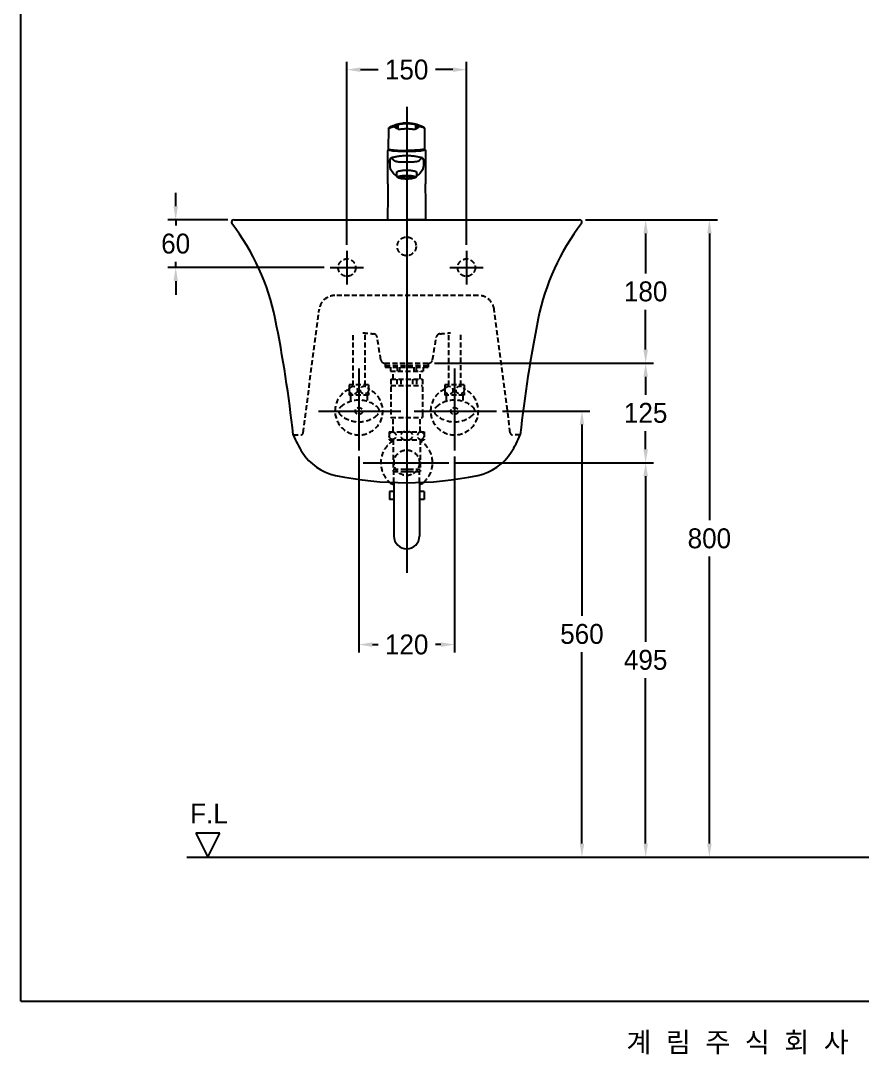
# Model space of a CAD drawing. Header units: millimetres. Extents: x 0 to 1800, y -67 to 2530.
# Drawn here: x 0 to 1057, y -67 to 1231 of the extents above; entities that cross this region are included whole.
import ezdxf
from ezdxf.enums import TextEntityAlignment as Align
from ezdxf.lldxf.tags import DXFTag

# ---------------------------------------------------------------- set-up
doc = ezdxf.new("R2010")
doc.units = ezdxf.units.MM
doc.linetypes.add('DASHED2', pattern=[9.525, 6.35, -3.175])
for name, color, linetype in [('TEXT', 7, 'Continuous'), ('내부선 및 부속', 4, 'Continuous'), ('도각라인', 7, 'Continuous'), ('외형선', 3, 'Continuous'), ('점선', 6, 'DASHED2'), ('중심선', 1, 'DASHED'), ('치수선', 7, 'Continuous')]:
    doc.layers.add(name, color=color, linetype=linetype)
doc.styles.add('____', font='')
doc.styles.add('타이틀', font='H2GTRM.TTF', dxfattribs={"height": 25})
doc.styles.get('____').set_extended_font_data('굴림')
tags = doc.linetypes.add('DASHDOT', pattern=[70, 31, -13, 13, -13]).pattern_tags.tags
tags[10:11] = [DXFTag(74, 4), DXFTag(75, 0), DXFTag(340, '0'), DXFTag(46, 0.0), DXFTag(50, 0.0), DXFTag(44, 0.0), DXFTag(45, 0.0)]
tags[8:9] = [DXFTag(74, 4), DXFTag(75, 0), DXFTag(340, '0'), DXFTag(46, 0.0), DXFTag(50, 0.0), DXFTag(44, 0.0), DXFTag(45, 0.0)]
tags[6:7] = [DXFTag(74, 4), DXFTag(75, 0), DXFTag(340, '0'), DXFTag(46, 0.0), DXFTag(50, 0.0), DXFTag(44, 0.0), DXFTag(45, 0.0)]
tags[4:5] = [DXFTag(74, 4), DXFTag(75, 0), DXFTag(340, '0'), DXFTag(46, 0.0), DXFTag(50, 0.0), DXFTag(44, 0.0), DXFTag(45, 0.0)]
tags = doc.linetypes.add('DASHED', pattern=[25.72, 12.86, -12.86]).pattern_tags.tags
tags[6:7] = [DXFTag(74, 4), DXFTag(75, 0), DXFTag(340, '0'), DXFTag(46, 0.0), DXFTag(50, 0.0), DXFTag(44, 0.0), DXFTag(45, 0.0)]
tags[4:5] = [DXFTag(74, 4), DXFTag(75, 0), DXFTag(340, '0'), DXFTag(46, 0.0), DXFTag(50, 0.0), DXFTag(44, 0.0), DXFTag(45, 0.0)]
doc.dimstyles.new('MSADIM', dxfattribs={"dimtxt": 33, "dimasz": 17, "dimexe": 10, "dimexo": 7.5, "dimgap": 10, "dimtad": 0, "dimtih": 1, "dimtoh": 1, "dimdec": 0, "dimzin": 1, "dimdsep": 46, "dimtxsty": '____', "dimcen": 11.25, "dimadec": 0, "dimazin": 0, "dimtfac": 1, "dimtdec": 0, "dimtix": 1, "dimtmove": 0, "dimatfit": 3, "dimfxl": 0, "dimtolj": 1, "dimtzin": 1, "dimarcsym": 0})

# ---------------------------------------------------------------- blocks, each defined once
blk = doc.blocks.new('*D18')
at = {"layer": '치수선', "color": 0, "linetype": 'Continuous', "lineweight": -2}
for p, q in [((194.6, 997.7), (194.6, 1014.7)), ((260.1, 980.7), (184.6, 980.7)), ((194.6, 980.7), (194.6, 973.5)), ((194.6, 920.7), (194.6, 927.9)), ((381.1, 920.7), (184.6, 920.7)), ((194.6, 903.7), (194.6, 886.7))]:
    blk.add_line(p, q, dxfattribs=at)
at = {"layer": '치수선', "color": 0, "linetype": 'Continuous'}
for points in [[(191.8, 997.7), (197.5, 997.7), (194.6, 980.7)], [(191.8, 903.7), (197.5, 903.7), (194.6, 920.7)]]:
    blk.add_solid(points, dxfattribs=at)
at = {"layer": '치수선', "color": 0, "linetype": 'Continuous', "insert": (194.6, 950.7), "char_height": 25, "attachment_point": 5, "style": '____'}
blk.add_mtext('\\A1;60', dxfattribs=at)
blk = doc.blocks.new('*D22')
at = {"layer": '치수선', "color": 0, "linetype": 'Continuous', "lineweight": -2}
for p, q in [((709.1, 980.7), (794.6, 980.7)), ((784.6, 963.7), (784.6, 913.5)), ((784.6, 817.7), (784.6, 867.8)), ((519.6, 800.7), (794.6, 800.7))]:
    blk.add_line(p, q, dxfattribs=at)
at = {"layer": '치수선', "color": 0, "linetype": 'Continuous'}
for points in [[(781.8, 963.7), (787.5, 963.7), (784.6, 980.7)], [(781.8, 817.7), (787.5, 817.7), (784.6, 800.7)]]:
    blk.add_solid(points, dxfattribs=at)
at = {"layer": '치수선', "color": 0, "linetype": 'Continuous', "insert": (784.6, 890.7), "char_height": 25, "attachment_point": 5, "style": '____'}
blk.add_mtext('\\A1;180', dxfattribs=at)
blk = doc.blocks.new('*D23')
at = {"layer": '치수선', "color": 0, "linetype": 'Continuous', "lineweight": -2}
for p, q in [((520.2, 800.7), (794.6, 800.7)), ((784.6, 783.7), (784.6, 761.1)), ((784.6, 692.7), (784.6, 715.4)), ((545.1, 675.7), (794.6, 675.7))]:
    blk.add_line(p, q, dxfattribs=at)
at = {"layer": '치수선', "color": 0, "linetype": 'Continuous'}
for points in [[(781.8, 783.7), (787.5, 783.7), (784.6, 800.7)], [(781.8, 692.7), (787.5, 692.7), (784.6, 675.7)]]:
    blk.add_solid(points, dxfattribs=at)
at = {"layer": '치수선', "color": 0, "linetype": 'Continuous', "insert": (784.6, 738.2), "char_height": 25, "attachment_point": 5, "style": '____'}
blk.add_mtext('\\A1;125', dxfattribs=at)
blk = doc.blocks.new('*D24')
at = {"layer": '치수선', "color": 0, "linetype": 'Continuous', "lineweight": -2}
for p, q in [((545.1, 675.7), (794.6, 675.7)), ((784.6, 658.7), (784.6, 451)), ((784.6, 197.7), (784.6, 405.4)), ((752.2, 180.7), (794.6, 180.7))]:
    blk.add_line(p, q, dxfattribs=at)
at = {"layer": '치수선', "color": 0, "linetype": 'Continuous'}
for points in [[(781.8, 658.7), (787.5, 658.7), (784.6, 675.7)], [(781.8, 197.7), (787.5, 197.7), (784.6, 180.7)]]:
    blk.add_solid(points, dxfattribs=at)
at = {"layer": '치수선', "color": 0, "linetype": 'Continuous', "insert": (784.6, 428.2), "char_height": 25, "attachment_point": 5, "style": '____'}
blk.add_mtext('\\A1;495', dxfattribs=at)
blk = doc.blocks.new('*D25')
at = {"layer": '치수선', "color": 0, "linetype": 'Continuous', "lineweight": -2}
for p, q in [((604.9, 740.7), (714.6, 740.7)), ((704.6, 723.7), (704.6, 483.5)), ((704.6, 197.7), (704.6, 437.9)), ((678.2, 180.7), (714.6, 180.7))]:
    blk.add_line(p, q, dxfattribs=at)
at = {"layer": '치수선', "color": 0, "linetype": 'Continuous'}
for points in [[(701.8, 723.7), (707.5, 723.7), (704.6, 740.7)], [(701.8, 197.7), (707.5, 197.7), (704.6, 180.7)]]:
    blk.add_solid(points, dxfattribs=at)
at = {"layer": '치수선', "color": 0, "linetype": 'Continuous', "insert": (704.6, 460.7), "char_height": 25, "attachment_point": 5, "style": '____'}
blk.add_mtext('\\A1;560', dxfattribs=at)
blk = doc.blocks.new('*D26')
at = {"layer": '치수선', "color": 0, "linetype": 'Continuous', "lineweight": -2}
for p, q in [((709.1, 980.7), (874.6, 980.7)), ((864.6, 963.7), (864.6, 603.5)), ((864.6, 197.7), (864.6, 557.9)), ((841.5, 180.7), (874.6, 180.7))]:
    blk.add_line(p, q, dxfattribs=at)
at = {"layer": '치수선', "color": 0, "linetype": 'Continuous'}
for points in [[(861.8, 963.7), (867.5, 963.7), (864.6, 980.7)], [(861.8, 197.7), (867.5, 197.7), (864.6, 180.7)]]:
    blk.add_solid(points, dxfattribs=at)
at = {"layer": '치수선', "color": 0, "linetype": 'Continuous', "insert": (864.6, 580.7), "char_height": 25, "attachment_point": 5, "style": '____'}
blk.add_mtext('\\A1;800', dxfattribs=at)
blk = doc.blocks.new('*D27')
at = {"layer": '치수선', "color": 0, "linetype": 'Continuous', "lineweight": -2}
for p, q in [((424.6, 683.6), (424.6, 437.5)), ((544.6, 683.6), (544.6, 437.5)), ((441.6, 447.5), (448.7, 447.5)), ((527.6, 447.5), (520.6, 447.5))]:
    blk.add_line(p, q, dxfattribs=at)
at = {"layer": '치수선', "color": 0, "linetype": 'Continuous'}
for points in [[(441.6, 450.3), (441.6, 444.6), (424.6, 447.5)], [(527.6, 450.3), (527.6, 444.6), (544.6, 447.5)]]:
    blk.add_solid(points, dxfattribs=at)
at = {"layer": '치수선', "color": 0, "linetype": 'Continuous', "insert": (484.6, 447.5), "char_height": 25, "attachment_point": 5, "style": '____'}
blk.add_mtext('\\A1;120', dxfattribs=at)
blk = doc.blocks.new('*D31')
at = {"layer": '치수선', "color": 0, "linetype": 'Continuous', "lineweight": -2}
for p, q in [((409.6, 949.2), (409.6, 1179.2)), ((426.6, 1169.2), (448.7, 1169.2)), ((542.6, 1169.2), (520.6, 1169.2)), ((559.6, 949.2), (559.6, 1179.2))]:
    blk.add_line(p, q, dxfattribs=at)
at = {"layer": '치수선', "color": 0, "linetype": 'Continuous'}
for points in [[(426.6, 1172), (426.6, 1166.3), (409.6, 1169.2)], [(542.6, 1172), (542.6, 1166.3), (559.6, 1169.2)]]:
    blk.add_solid(points, dxfattribs=at)
at = {"layer": '치수선', "color": 0, "linetype": 'Continuous', "insert": (484.6, 1169.2), "char_height": 25, "attachment_point": 5, "style": '____'}
blk.add_mtext('\\A1;150', dxfattribs=at)

msp = doc.modelspace()

# ---------------------------------------------------------------- linework, layer by layer
at = {"layer": '내부선 및 부속', "linetype": 'Continuous'}
for p, q in [((461.8, 1070.2), (462, 1094.7)), ((462, 1094.7), (462, 1095.5)), ((507.3, 1095.5), (507.3, 1095.5)), ((507.3, 1094.7), (507.3, 1095.5)), ((507.5, 1070.2), (507.3, 1094.7)), ((472.1, 1035.6), (472.1, 1040.2)), ((497.1, 1040.2), (497.1, 1035.6)), ((468.6, 651), (468.6, 636.1)), ((500.6, 651), (500.6, 636.1)), ((468.6, 639.7), (462.9, 639.7)), ((462.9, 639.7), (462.9, 636.4)), ((462.9, 636.4), (462.9, 629.7)), ((468.6, 636.1), (468.6, 583.7)), ((506.4, 639.7), (500.6, 639.7)), ((500.6, 636.1), (500.6, 583.7)), ((506.4, 639.7), (506.4, 636.4)), ((506.4, 636.4), (506.4, 629.7)), ((468.6, 629.7), (462.9, 629.7)), ((506.4, 629.7), (500.6, 629.7))]:
    msp.add_line(p, q, dxfattribs=at)
for centre, radius, start, end in [((467.2, 1091.4), 6.17, 40.9394, 90.3276), ((502.1, 1091.4), 6.17, 89.6724, 139.0606), ((484.6, 675.7), 32.5, 228.8721, 240.5076), ((484.6, 675.7), 32.5, 299.4924, 311.1279), ((484.6, 583.7), 16, 180, 0)]:
    msp.add_arc(centre, radius, start, end, dxfattribs=at)
for points, degree, knots in [([(462, 1095.5), (462.1, 1095.5), (462.3, 1095.7), (462.9, 1096), (463.7, 1096.3), (465.1, 1096.9), (466.4, 1097.3), (467.2, 1097.6)], 3, [0, 0, 0, 0, 0.154023, 0.3203, 0.498135, 0.714224, 1, 1, 1, 1]), ([(467.7, 1098.7), (467.3, 1098.6), (466.7, 1098.3), (465.5, 1097.9), (464.3, 1097.3), (463.4, 1096.9), (462.9, 1096.6), (462.8, 1096.5), (462.7, 1096.5)], 3, [0, 0, 0, 0, 0.125751, 0.25087, 0.500195, 0.749311, 0.874844, 1, 1, 1, 1]), ([(472.6, 1100.6), (472.6, 1100.6), (472.5, 1100.5), (472, 1100.3), (471.2, 1100), (470.6, 1099.8), (470.3, 1099.6)], 3, [0, 0, 0, 0, 0.248773, 0.499961, 0.748114, 1, 1, 1, 1]), ([(472.6, 1100.6), (474.4, 1101.2), (478, 1102.1), (484, 1102.6), (490.5, 1102.2), (494.4, 1101.3), (496.7, 1100.6)], 3, [0, 0, 0, 0, 0.172614, 0.472869, 0.772389, 1, 1, 1, 1]), ([(474.4, 1100.5), (474.4, 1100.5), (474.4, 1100.6), (474.2, 1100.7), (474.1, 1100.8), (473.9, 1100.9), (473.8, 1100.9), (473.7, 1100.9)], 3, [0, 0, 0, 0, 0.121408, 0.121408, 0.607064, 0.607064, 1, 1, 1, 1]), ([(474, 1094.7), (475, 1094.5), (475, 1094.4), (475.3, 1094.4), (476, 1094.5), (477.5, 1094.7), (480, 1095), (482.3, 1095.2), (483.5, 1095.2), (484, 1095.2)], 3, [0, 0, 0, 0, 0.083754, 0.167101, 0.251369, 0.500054, 0.748883, 0.875168, 1, 1, 1, 1]), ([(484.1, 1101.2), (483.7, 1101.2), (482.8, 1101.2), (481.6, 1101.1), (479.7, 1101), (477.8, 1100.8), (476.2, 1100.6), (475.3, 1100.5), (474.6, 1100.5), (474.5, 1100.5), (474.4, 1100.5)], 3, [0, 0, 0, 0, 0.08364, 0.166971, 0.251297, 0.499774, 0.623968, 0.749249, 0.875394, 1, 1, 1, 1]), ([(494.9, 1100.5), (494.8, 1100.5), (494.8, 1100.5), (494.4, 1100.5), (493.9, 1100.5), (493.1, 1100.6), (491.5, 1100.8), (489.4, 1101), (487.1, 1101.2), (485.8, 1101.2), (485.2, 1101.2)], 3, [0, 0, 0, 0, 0.083171, 0.166327, 0.250973, 0.376329, 0.500728, 0.749101, 0.874813, 1, 1, 1, 1]), ([(485.2, 1095.2), (485.6, 1095.2), (486.4, 1095.2), (487.5, 1095.1), (489.4, 1095), (491.2, 1094.8), (492.7, 1094.6), (493.6, 1094.5), (494.2, 1094.4), (494.3, 1094.5), (494.4, 1094.5)], 3, [0, 0, 0, 0, 0.083297, 0.166448, 0.250981, 0.499317, 0.623286, 0.748997, 0.874882, 1, 1, 1, 1]), ([(495.6, 1100.9), (495.5, 1100.9), (495.4, 1100.9), (495.2, 1100.8), (495.1, 1100.7), (495, 1100.6), (494.9, 1100.6), (494.9, 1100.5)], 3, [0, 0, 0, 0, 0.458457, 0.458457, 0.729349, 0.729349, 1, 1, 1, 1]), ([(497.6, 1100.2), (497.4, 1100.3), (496.9, 1100.5), (496.7, 1100.6), (496.7, 1100.6)], 3, [0, 0, 0, 0, 0.503034, 1, 1, 1, 1]), ([(501.3, 1098.8), (500.9, 1099), (500.1, 1099.2), (499.1, 1099.6), (498.3, 1099.9), (497.8, 1100.1), (497.6, 1100.2)], 3, [0, 0, 0, 0, 0.250372, 0.500014, 0.748927, 1, 1, 1, 1]), ([(506.6, 1096.5), (506.5, 1096.5), (506.3, 1096.7), (505.7, 1097), (504.9, 1097.4), (503.6, 1098), (502.3, 1098.4), (501.6, 1098.7)], 3, [0, 0, 0, 0, 0.165694, 0.331798, 0.499885, 0.749156, 1, 1, 1, 1]), ([(507.3, 1095.5), (507.2, 1095.5), (507, 1095.7), (506.4, 1096), (505.6, 1096.3), (504.2, 1096.9), (502.9, 1097.3), (502.1, 1097.6)], 3, [0, 0, 0, 0, 0.154023, 0.3203, 0.498135, 0.714224, 1, 1, 1, 1]), ([(461.1, 1067.8), (461.1, 1067.8), (461.2, 1068), (461.3, 1068.3), (461.6, 1068.8), (462.1, 1069), (462.4, 1069.1), (462.6, 1069.2)], 3, [0, 0, 0, 0, 0.04006, 0.118961, 0.377798, 0.727526, 1, 1, 1, 1]), ([(461.9, 1069.5), (462.1, 1069.4), (462.3, 1069.3), (463.1, 1069), (463.7, 1068.9), (464.9, 1068.7), (465.7, 1068.6), (467.4, 1068.4), (468.4, 1068.3), (471.5, 1068.1), (473.9, 1067.9), (479.1, 1067.8), (481.8, 1067.7), (484.6, 1067.7)], 3, [0, 0, 0, 0, 0.125, 0.125, 0.25, 0.25, 0.375, 0.375, 0.5, 0.5, 0.75, 0.75, 1, 1, 1, 1]), ([(462.1, 1068.7), (462.1, 1068.4), (463.2, 1068), (467.1, 1067.4), (469.9, 1067.2), (473.3, 1067)], 3, [0, 0, 0, 0, 0.5, 0.5, 1, 1, 1, 1]), ([(473.3, 1067), (475.1, 1066.9), (476.9, 1066.9), (480.7, 1066.8), (482.6, 1066.7), (484.6, 1066.8)], 3, [0, 0, 0, 0, 0.5, 0.5, 1, 1, 1, 1]), ([(507.4, 1069.5), (507.1, 1069.3), (506.3, 1069), (504.4, 1068.7), (503.6, 1068.6), (501.9, 1068.4), (500.9, 1068.3), (498.9, 1068.1), (497.7, 1068.1), (495.4, 1068), (494.1, 1067.9), (490.2, 1067.8), (487.5, 1067.7), (484.6, 1067.7)], 3, [0, 0, 0, 0, 0.25, 0.25, 0.375, 0.375, 0.5, 0.5, 0.625, 0.625, 0.75, 0.75, 1, 1, 1, 1]), ([(484.6, 1066.8), (486.6, 1066.7), (488.6, 1066.8), (492.4, 1066.9), (494.2, 1066.9), (496, 1067)], 3, [0, 0, 0, 0, 0.5, 0.5, 1, 1, 1, 1]), ([(496, 1067), (499.4, 1067.2), (502.2, 1067.4), (506.1, 1068), (507.1, 1068.4), (507.1, 1068.7)], 3, [0, 0, 0, 0, 0.5, 0.5, 1, 1, 1, 1]), ([(506.7, 1069.2), (507, 1069.1), (507.3, 1069), (507.6, 1068.7), (508.1, 1067.7)], 3, [0, 0, 0, 0, 0.891166, 1, 1, 1, 1]), ([(462.7, 1053.7), (462.6, 1053.6), (462.5, 1053.3), (462.3, 1053), (462.2, 1052.8), (461.9, 1052.8), (461.6, 1053.1), (461.4, 1053.7), (461.3, 1054.3), (461.1, 1056.9)], 3, [0, 0, 0, 0, 0.092253, 0.195753, 0.310078, 0.438828, 0.61431, 0.927777, 1, 1, 1, 1]), ([(463.7, 1056.2), (463.5, 1055.8), (463.2, 1055.2), (462.9, 1054.3), (462.7, 1053.8), (462.7, 1053.7)], 3, [0, 0, 0, 0, 0.499854, 0.864283, 1, 1, 1, 1]), ([(467.5, 1056.7), (467.3, 1056.9), (467, 1057.3), (466.5, 1057.6), (466, 1057.8), (465.4, 1057.8), (464.8, 1057.6), (464.2, 1057.1), (463.8, 1056.5), (463.7, 1056.2)], 3, [0, 0, 0, 0, 0.11347, 0.234522, 0.363327, 0.50003, 0.67978, 0.846318, 1, 1, 1, 1]), ([(469.3, 1054.5), (469.2, 1054.6), (468.9, 1054.8), (468.7, 1055.1), (468.5, 1055.3), (468.3, 1055.5), (468.1, 1055.8), (467.8, 1056.2), (467.6, 1056.5), (467.5, 1056.7)], 3, [0, 0, 0, 0, 0.148029, 0.285468, 0.333976, 0.413001, 0.536729, 0.76998, 1, 1, 1, 1]), ([(477.7, 1053.1), (477.2, 1053.1), (476.2, 1053.2), (474.2, 1053.3), (472.2, 1053.5), (470.3, 1053.9), (469.7, 1054.3), (469.3, 1054.5)], 3, [0, 0, 0, 0, 0.126608, 0.254892, 0.513961, 0.738508, 1, 1, 1, 1]), ([(484.6, 1052.9), (484.1, 1052.9), (482.9, 1053), (481.1, 1053), (479.4, 1053), (478.2, 1053.1), (477.7, 1053.1)], 3, [0, 0, 0, 0, 0.245502, 0.497794, 0.749011, 1, 1, 1, 1]), ([(491.6, 1053.1), (491, 1053.1), (489.9, 1053.1), (488.3, 1053), (486.5, 1052.9), (485.3, 1052.9), (484.6, 1052.9)], 3, [0, 0, 0, 0, 0.252282, 0.502311, 0.712942, 1, 1, 1, 1]), ([(500, 1054.5), (499.8, 1054.4), (499.5, 1054.2), (498.8, 1053.9), (498, 1053.7), (496.7, 1053.5), (495, 1053.3), (493.1, 1053.2), (492.1, 1053.1), (491.6, 1053.1)], 3, [0, 0, 0, 0, 0.134492, 0.261766, 0.379705, 0.486505, 0.745341, 0.873507, 1, 1, 1, 1]), ([(500, 1054.5), (500.4, 1054.9), (500.8, 1055.3), (501.2, 1055.8), (501.4, 1056), (501.6, 1056.4), (501.7, 1056.5), (501.8, 1056.7)], 3, [0, 0, 0, 0, 0.500004, 0.500004, 0.750006, 0.750006, 1, 1, 1, 1]), ([(505.6, 1056.2), (505.5, 1056.4), (505.2, 1056.9), (504.8, 1057.4), (504.4, 1057.7), (503.8, 1057.9), (503.1, 1057.8), (502.4, 1057.5), (502, 1056.9), (501.8, 1056.7)], 3, [0, 0, 0, 0, 0.114068, 0.235321, 0.363914, 0.49999, 0.680483, 0.847029, 1, 1, 1, 1]), ([(506.6, 1053.7), (506.6, 1053.8), (506.4, 1054.3), (506.1, 1055.2), (505.8, 1055.8), (505.6, 1056.2)], 3, [0, 0, 0, 0, 0.13594, 0.500146, 1, 1, 1, 1]), ([(508.2, 1056.9), (508.2, 1056.7), (508.2, 1056.4), (508.2, 1055.7), (508.1, 1054.6), (507.9, 1053.5), (507.6, 1053), (507.2, 1052.7), (506.9, 1052.9), (506.7, 1053.5), (506.6, 1053.7)], 3, [0, 0, 0, 0, 0.058074, 0.116031, 0.231715, 0.46298, 0.642043, 0.72089, 0.875045, 1, 1, 1, 1]), ([(472.1, 1036.1), (470.7, 1036.7), (469.3, 1037.7), (465.4, 1041.5), (463.7, 1045.3), (463.7, 1049.2)], 3, [0, 0, 0, 0, 0.290936, 0.290936, 1, 1, 1, 1]), ([(505.6, 1049.2), (505.6, 1045.3), (503.9, 1041.5), (499.9, 1037.7), (498.6, 1036.7), (497.1, 1036.1)], 3, [0, 0, 0, 0, 0.709091, 0.709091, 1, 1, 1, 1]), ([(460.9, 1025.9), (460.9, 1025.9), (460.9, 1025.6), (460.9, 1024.8), (460.9, 1022), (460.9, 1018.9), (460.8, 1016.4), (460.8, 1016)], 3, [0, 0, 0, 0, 0.015047, 0.091734, 0.245109, 0.85861, 1, 1, 1, 1]), ([(484.6, 1031.9), (484.4, 1031.9), (483.9, 1031.9), (482.9, 1031.9), (481.8, 1032), (480.6, 1032.1), (479.6, 1032.2), (478.5, 1032.3), (477.6, 1032.4), (476.7, 1032.6), (475.8, 1032.8), (475, 1033), (474.3, 1033.3), (473.7, 1033.6), (473.2, 1033.9), (472.8, 1034.2), (472.5, 1034.6), (472.3, 1034.9), (472.1, 1035.3), (472.1, 1035.5), (472.2, 1035.6)], 3, [0, 0, 0, 0, 0.03216, 0.093309, 0.154497, 0.215742, 0.27708, 0.338559, 0.40024, 0.462211, 0.5246, 0.587601, 0.651523, 0.716856, 0.784287, 0.842861, 0.892186, 0.93599, 0.977075, 1, 1, 1, 1]), ([(474, 1033.6), (474.2, 1033.7), (474.7, 1034), (475, 1034.1), (475.3, 1034.2), (475.7, 1034.3), (476.1, 1034.4), (476.9, 1034.6), (477.4, 1034.7), (477.9, 1034.8), (478.3, 1034.8), (478.8, 1034.9), (479.4, 1035), (479.9, 1035), (480.4, 1035.1), (480.9, 1035.1), (481.5, 1035.2), (482, 1035.2), (482.5, 1035.2), (483.1, 1035.3), (483.6, 1035.3), (484.1, 1035.3), (484.6, 1035.3)], 2, [0, 0, 0, 0.080037, 0.16367, 0.16367, 0.247303, 0.247303, 0.330936, 0.414569, 0.414569, 0.498202, 0.498202, 0.581835, 0.581835, 0.665468, 0.665468, 0.749101, 0.749101, 0.832734, 0.832734, 0.916367, 0.916367, 1, 1, 1]), ([(497.1, 1035.6), (497.1, 1035.5), (497.1, 1035.3), (497, 1034.9), (496.8, 1034.6), (496.6, 1034.3), (496.2, 1033.9), (495.7, 1033.6), (495.1, 1033.4), (494.4, 1033.1), (493.6, 1032.9), (492.8, 1032.7), (491.9, 1032.5), (490.9, 1032.3), (489.9, 1032.2), (488.8, 1032.1), (487.7, 1032), (486.5, 1031.9), (485.5, 1031.9), (484.9, 1031.9), (484.6, 1031.9)], 3, [0, 0, 0, 0, 0.021022, 0.063347, 0.106004, 0.151989, 0.204422, 0.265513, 0.33275, 0.399542, 0.464481, 0.528085, 0.590824, 0.652997, 0.714792, 0.77633, 0.837693, 0.898939, 0.960114, 1, 1, 1, 1]), ([(484.6, 1035.3), (485.2, 1035.3), (485.7, 1035.3), (486.2, 1035.3), (486.7, 1035.2), (487.3, 1035.2), (487.8, 1035.2), (488.4, 1035.1), (488.9, 1035.1), (489.4, 1035), (490.4, 1034.9), (490.9, 1034.8), (491.4, 1034.8), (491.9, 1034.7), (492.4, 1034.6), (493.2, 1034.4), (493.6, 1034.3), (493.9, 1034.2), (494.3, 1034.1), (494.6, 1034), (494.9, 1033.8), (495.1, 1033.7), (495.3, 1033.6)], 2, [0, 0, 0, 0.083632, 0.083632, 0.167265, 0.167265, 0.250897, 0.250897, 0.33453, 0.33453, 0.418162, 0.501795, 0.501795, 0.585427, 0.585427, 0.66906, 0.752692, 0.752692, 0.836324, 0.836324, 0.919957, 0.919957, 1, 1, 1]), ([(508.4, 1016), (508.4, 1016.4), (508.4, 1018.9), (508.4, 1022), (508.4, 1024.8), (508.4, 1025.6), (508.4, 1025.9), (508.4, 1025.9)], 3, [0, 0, 0, 0, 0.14139, 0.754891, 0.908266, 0.984953, 1, 1, 1, 1]), ([(460.6, 980.7), (460.7, 980.7), (461, 980.7), (462.3, 980.7), (464.6, 980.7), (467.6, 980.7), (471.2, 980.7), (474.4, 980.7), (476.6, 980.7), (478, 980.7), (480.7, 980.7), (483.1, 980.7), (484.6, 980.7)], 3, [0, 0, 0, 0, 0.110224, 0.237337, 0.364449, 0.491562, 0.618675, 0.745787, 0.777565, 0.809343, 0.8729, 1, 1, 1, 1]), ([(508.6, 980.7), (508.6, 980.7), (508.6, 980.7), (508.5, 980.7), (508.3, 980.7), (507.6, 980.7), (506, 980.7), (504.7, 980.7), (502.8, 980.7), (500.3, 980.7), (498.2, 980.7), (495.5, 980.7), (491.5, 980.7), (488.1, 980.7), (486.5, 980.7), (485.3, 980.7), (484.6, 980.7)], 2, [0, 0, 0, 0.015625, 0.03125, 0.0625, 0.125, 0.25, 0.331633, 0.392857, 0.5, 0.581633, 0.642857, 0.75, 0.875, 0.9375, 0.9625, 1, 1, 1])]:
    msp.add_open_spline(points, degree=degree, knots=knots, dxfattribs=at)
for points, weights, knots in [([(462, 1095.5), (462, 1095.9), (462.3, 1096.2), (462.5, 1096.4), (462.7, 1096.5)], [0.853807806969, 0.847449600697, 1, 0.908279657364, 0.874004244804], [0, 0, 0, 0.624514, 0.624514, 1, 1, 1]), ([(471.9, 1099.7), (471.9, 1100.2), (472.3, 1100.5), (472.5, 1100.6), (472.6, 1100.6)], [0.857696473598, 0.828921318054, 1, 0.927208960056, 0.890598535538], [0, 0, 0, 0.701517, 0.701517, 1, 1, 1]), ([(496.7, 1100.6), (496.8, 1100.6), (497, 1100.5), (497.4, 1100.2), (497.4, 1099.7)], [0.890763700008, 0.927372932434, 1, 0.828757882118, 0.857751607895], [0, 0, 0, 0.297812, 0.297812, 1, 1, 1]), ([(472.1, 1040.2), (472.1, 1040.2), (472.1, 1040.2), (472.1, 1043.1), (484.6, 1043.1)], [0.999898374081, 0.999949157238, 1, 0.707106769085, 1], [0, 0, 0, 0.000173, 0.000173, 1, 1, 1])]:
    msp.add_rational_spline(points, weights, degree=2, knots=knots, dxfattribs=at)
for points, degree in [([(467.6, 1098.7), (467.8, 1098.7), (467.9, 1098.8)], 2), ([(468, 1098.8), (467.9, 1098.8), (467.8, 1098.7), (467.7, 1098.7)], 3), ([(470.3, 1099.6), (469.6, 1099.4), (468.9, 1099.1), (468, 1098.8)], 3), ([(471.9, 1095.5), (471.9, 1096.9), (471.9, 1098.3), (471.9, 1099.7)], 3), ([(474, 1094.7), (472.9, 1095.1), (471.9, 1095.5)], 2), ([(473.7, 1099.5), (473.7, 1098.6), (473.7, 1097.7)], 2), ([(473.7, 1097.7), (473.7, 1096.6), (473.7, 1095.4)], 2), ([(474, 1094.7), (473.8, 1094.9), (473.7, 1095.2), (473.7, 1095.4)], 3), ([(485.2, 1095.2), (484.6, 1095.2), (484, 1095.2)], 2), ([(485.2, 1101.2), (484.8, 1101.2), (484.5, 1101.2), (484.1, 1101.2)], 3), ([(495.6, 1099.5), (495.6, 1099.9), (495.3, 1100.4), (494.9, 1100.5)], 3), ([(495.3, 1094.7), (496.3, 1095.1), (497.4, 1095.5)], 2), ([(495.6, 1099.5), (495.6, 1098.6), (495.6, 1097.7)], 2), ([(495.6, 1097.7), (495.6, 1096.6), (495.6, 1095.4)], 2), ([(497.4, 1099.7), (497.4, 1098.3), (497.4, 1096.9), (497.4, 1095.5)], 3), ([(497.4, 1095.5), (497.4, 1096.9), (497.4, 1098.3), (497.4, 1099.7)], 3), ([(501.6, 1098.7), (501.5, 1098.7), (501.4, 1098.8), (501.3, 1098.8)], 3), ([(501.3, 1098.8), (501.5, 1098.7), (501.7, 1098.7)], 2), ([(507.3, 1095.5), (507.3, 1095.9), (507, 1096.3), (506.6, 1096.5)], 3), ([(461.1, 1056.9), (461.1, 1060.5), (461.1, 1064.1), (461.1, 1067.7)], 3), ([(461.8, 1069.6), (461.8, 1069.7), (461.8, 1069.9), (461.8, 1070.2)], 3), ([(461.9, 1069.5), (461.9, 1069.5), (461.8, 1069.6), (461.8, 1069.6)], 3), ([(462.6, 1069.2), (462.2, 1068.8), (462.1, 1068.8), (462.1, 1068.7)], 3), ([(507.1, 1068.7), (507.1, 1068.8), (507.1, 1068.8), (506.7, 1069.2)], 3), ([(507.5, 1069.6), (507.4, 1069.6), (507.4, 1069.5), (507.4, 1069.5)], 3), ([(507.5, 1069.6), (507.5, 1069.7), (507.5, 1069.9), (507.5, 1070.2)], 3), ([(508.1, 1067.7), (508.2, 1064.1), (508.2, 1060.5), (508.2, 1056.9)], 3), ([(461, 1047.6), (461, 1050.7), (461.1, 1053.8), (461.1, 1056.9)], 3), ([(463.7, 1056.2), (463.7, 1056.5), (463.8, 1056.8), (464, 1057.1)], 3), ([(463.7, 1049.2), (463.7, 1051.5), (463.7, 1053.9), (463.7, 1056.2)], 3), ([(463.9, 1057), (464.6, 1058.3), (465.4, 1058.8)], 2), ([(465.4, 1058.8), (475.6, 1061.5), (484.8, 1061.5)], 2), ([(484.5, 1061.5), (493.6, 1061.5), (503.8, 1058.8)], 2), ([(503.8, 1058.8), (504.7, 1058.3), (505.4, 1057)], 2), ([(505.3, 1057.1), (505.5, 1056.8), (505.6, 1056.5), (505.6, 1056.2)], 3), ([(505.6, 1056.2), (505.6, 1053.9), (505.6, 1051.5), (505.6, 1049.2)], 3), ([(508.2, 1056.9), (508.2, 1053.8), (508.2, 1050.7), (508.3, 1047.6)], 3), ([(460.9, 1025.9), (460.9, 1033.2), (461, 1040.4), (461, 1047.6)], 3), ([(463.7, 1049.2), (463.7, 1049.2), (463.7, 1049.2), (463.7, 1049.2)], 3), ([(505.6, 1049.2), (505.6, 1049.2), (505.6, 1049.2), (505.6, 1049.2)], 3), ([(508.3, 1047.6), (508.3, 1041.8), (508.3, 1036.1), (508.4, 1025.9)], 3), ([(460.8, 1016), (460.8, 1004.2), (460.7, 992.5), (460.6, 980.7)], 3), ([(508.6, 980.7), (508.6, 992.5), (508.5, 1004.2), (508.4, 1016)], 3), ([(460.6, 980.7), (460.6, 980.7), (460.6, 980.7)], 2), ([(508.6, 980.7), (508.6, 980.7), (508.6, 980.7)], 2)]:
    msp.add_open_spline(points, degree=degree, dxfattribs=at)
for points, weights in [([(467.9, 1098.8), (468, 1098.8), (468, 1098.8)], [0.999868571758, 0.985788583755, 0.973063528538]), ([(474.4, 1100.5), (473.7, 1100.3), (473.7, 1099.5)], [1, 0.785155773163, 1]), ([(494.4, 1094.5), (495.6, 1094.1), (495.6, 1095.4)], [1, 0.610394537449, 1]), ([(484.6, 1043.1), (497.1, 1043.1), (497.1, 1040.2)], [1, 0.707106769085, 1]), ([(472.6, 1034.4), (475.2, 1036.5), (484.6, 1036.5)], [0.911089301109, 0.761760473251, 1]), ([(484.6, 1036.5), (494.1, 1036.5), (496.7, 1034.4)], [1, 0.7617623806, 0.911086916924])]:
    msp.add_rational_spline(points, weights, degree=2, dxfattribs=at)
at = {"layer": '도각라인'}
for q in [(0, 2530), (1800, 0)]:
    msp.add_line((0, 0), q, dxfattribs=at)
at = {"layer": '외형선'}
msp.add_line((267.6, 980.7), (701.6, 980.7), dxfattribs=at)
at = {"layer": '외형선', "linetype": 'Continuous'}
for p, q in [((249.9, 210.7), (219.9, 210.7)), ((219.9, 210.7), (234.9, 180.7)), ((234.9, 180.7), (249.9, 210.7)), ((208.8, 180.7), (1628.2, 180.7))]:
    msp.add_line(p, q, dxfattribs=at)
at = {"layer": '외형선'}
for centre, radius, start, end in [((267.6, 977.7), 3, 90, 217.517), ((35.2, 799.3), 290, 11.4214, 37.517), ((934, 799.3), 290, 142.483, 168.5786), ((701.6, 977.7), 3, 322.483, 90), ((-1273.3, 534.9), 1625, 6.2106, 11.4214), ((2242.6, 534.9), 1625, 168.5786, 173.7894), ((489.2, 773.7), 160, 203.1807, 211.9715), ((480.1, 773.7), 160, 328.0285, 336.8193), ((408.6, 723.5), 65, 211.8862, 258.2943), ((560.7, 723.5), 65, 281.7057, 328.1138), ((484.6, 1090.7), 440, 258.2943, 281.7057)]:
    msp.add_arc(centre, radius, start, end, dxfattribs=at)
at = {"layer": '점선'}
for p, q in [((574.6, 885.7), (394.6, 885.7)), ((354.6, 713.3), (374.8, 868.3)), ((614.7, 713.3), (594.5, 868.3)), ((417.1, 836.1), (417.1, 773.4)), ((432.1, 836.3), (432.1, 773.4)), ((452.2, 804.9), (447.5, 833.4)), ((517.1, 804.9), (521.8, 833.4)), ((537.1, 836.1), (537.1, 773.4)), ((552.1, 836.3), (552.1, 773.4)), ((457.1, 800.7), (512.1, 800.7)), ((457.6, 800.7), (457.6, 795.7)), ((457.6, 797.7), (511.6, 797.7)), ((457.6, 795.7), (511.6, 795.7)), ((464.1, 795.7), (464.1, 790.7)), ((472.6, 795.7), (472.6, 790.7)), ((475.6, 795.7), (475.6, 790.7)), ((493.6, 795.7), (493.6, 790.7)), ((496.6, 795.7), (496.6, 790.7)), ((505.1, 795.7), (505.1, 790.7)), ((511.6, 800.7), (511.6, 795.7)), ((464.1, 790.7), (505.1, 790.7)), ((464.6, 780.7), (464.6, 732.7)), ((464.6, 780.7), (504.6, 780.7)), ((467.6, 780.7), (467.6, 790.7)), ((472.1, 780.7), (472.1, 772.7)), ((477.1, 780.7), (477.1, 772.7)), ((492.1, 780.7), (492.1, 772.7)), ((497.1, 780.7), (497.1, 772.7)), ((501.6, 780.7), (501.6, 790.7)), ((504.6, 780.7), (504.6, 735.9)), ((412.6, 773.4), (412.6, 760.4)), ((436.6, 773.4), (412.6, 773.4)), ((436.6, 773.4), (436.6, 760.4)), ((464.6, 772.7), (504.6, 772.7)), ((532.6, 773.4), (532.6, 760.4)), ((556.6, 773.4), (532.6, 773.4)), ((556.6, 773.4), (556.6, 760.4)), ((436.6, 760.4), (412.6, 760.4)), ((414.1, 760.4), (414.1, 753)), ((435.1, 760.4), (435.1, 753)), ((556.6, 760.4), (532.6, 760.4)), ((534.1, 760.4), (534.1, 753)), ((555.1, 760.4), (555.1, 753)), ((464.6, 732.7), (504.6, 732.7)), ((467.6, 714.7), (467.6, 732.7)), ((501.6, 714.7), (501.6, 732.7)), ((504.6, 735.9), (504.6, 732.7)), ((462.6, 714.7), (506.6, 714.7)), ((462.6, 714.7), (462.6, 704.7)), ((506.6, 714.7), (506.6, 704.7)), ((342.1, 710.7), (351.6, 710.7)), ((462.6, 704.7), (506.6, 704.7)), ((467.6, 704.7), (467.6, 664.7)), ((501.6, 704.7), (501.6, 664.7)), ((627.1, 710.7), (617.6, 710.7)), ((467.6, 667.7), (501.6, 667.7)), ((467.6, 664.7), (501.6, 664.7)), ((468.6, 651), (468.6, 664.7)), ((500.6, 651), (500.6, 664.7))]:
    msp.add_line(p, q, dxfattribs=at)
at = {"layer": '점선', "flags": 128}
for points in [[(401.9, 745.9, -0.388889), (447.4, 745.9)], [(521.9, 745.9, -0.388889), (567.4, 745.9)], [(401.9, 735.5, -0.44), (401.9, 745.9)], [(447.4, 745.9, -0.44), (447.4, 735.5)], [(521.9, 735.5, -0.44), (521.9, 745.9)], [(567.4, 745.9, -0.44), (567.4, 735.5)], [(447.4, 735.5, -0.388889), (401.9, 735.5)], [(567.4, 735.5, -0.388889), (521.9, 735.5)], [(466.9, 704.8, -0.859727), (466.9, 714.6)], [(466.9, 714.6, -0.859727), (466.9, 704.8)]]:
    msp.add_lwpolyline(points, format="xyb", dxfattribs=at)
at = {"layer": '점선'}
for centre, radius in [((484.6, 947.4), 11.8), ((409.6, 920.7), 11), ((559.6, 920.7), 11), ((417.7, 766.8), 5), ((431.6, 767.1), 5), ((537.7, 766.8), 5), ((551.6, 767.1), 5), ((424.6, 740.7), 4.5), ((544.6, 740.7), 4.5), ((484.6, 675.7), 16)]:
    msp.add_circle(centre, radius, dxfattribs=at)
for centre, radius, start, end in [((394.6, 865.7), 20, 90, 172.5762), ((574.6, 865.7), 20, 7.4238, 90), ((484.6, 1295.7), 460, 263.133, 264.8106), ((442.6, 832.6), 5, 9.3375, 84.8106), ((526.7, 832.6), 5, 95.1894, 170.6625), ((484.6, 1295.7), 460, 275.1894, 276.867), ((457.1, 805.7), 5, 189.3375, 270), ((512.1, 805.7), 5, 270, 350.6625), ((424.6, 740.7), 30, 113.5781, 66.4217), ((544.6, 740.7), 30, 113.5781, 66.4217), ((482.1, 709.7), 5, 90, 270), ((487.1, 709.7), 5, 270, 90), ((503.1, 709.7), 5, 98.6269, 261.3731), ((501.6, 709.7), 5, 278.6269, 81.3731), ((351.6, 713.7), 3, 270, 352.5762), ((484.6, 675.7), 32.5, 121.5389, 228.8721), ((484.6, 675.7), 32.5, 311.1279, 58.4611), ((617.6, 713.7), 3, 187.4238, 270)]:
    msp.add_arc(centre, radius, start, end, dxfattribs=at)
at = {"layer": '중심선', "linetype": 'DASHDOT'}
for p, q in [((484.6, 1122.5), (484.6, 537.7)), ((484.6, 1010.7), (484.6, 620.7)), ((409.6, 941.7), (409.6, 899.7)), ((559.6, 941.7), (559.6, 899.7)), ((388.6, 920.7), (430.6, 920.7)), ((538.6, 920.7), (580.6, 920.7)), ((424.6, 794.1), (424.6, 691.1)), ((544.6, 794.1), (544.6, 691.1)), ((373.9, 740.7), (477.4, 740.7)), ((493.9, 740.7), (597.4, 740.7)), ((430, 675.7), (537.6, 675.7))]:
    msp.add_line(p, q, dxfattribs=at)

# ---------------------------------------------------------------- texts
at = {"layer": 'TEXT', "style": '타이틀'}
msp.add_text('F.L', height=25, dxfattribs=at).set_placement((236.4, 235.4), align=Align.MIDDLE)
msp.add_text('계  림  주  식  회  사', height=25, dxfattribs=at).set_placement((900, -51.7), align=Align.MIDDLE_CENTER)

# ---------------------------------------------------------------- dimensions: what is measured, and where the dimension line sits
at = {"layer": '치수선', "linetype": 'Continuous'}
dim = msp.add_linear_dim(base=(559.6, 1169.2), p1=(409.6, 941.7), p2=(559.6, 941.7), dimstyle='MSADIM', override={"dimtxt": 25}, dxfattribs=at)
dim.commit()
dim.dimension.update_dxf_attribs({"geometry": '*D31', "text_midpoint": (484.6, 1169.2)})
for base, p1, p2, picture, middle in [((194.6, 980.7), (388.6, 920.7), (267.6, 980.7), '*D18', (194.6, 950.7)), ((784.6, 800.7), (701.6, 980.7), (512.1, 800.7), '*D22', (784.6, 890.7)), ((864.6, 980.7), (834, 180.7), (701.6, 980.7), '*D26', (864.6, 580.7)), ((784.6, 675.7), (512.7, 800.7), (537.6, 675.7), '*D23', (784.6, 738.2)), ((704.6, 180.7), (597.4, 740.7), (670.7, 180.7), '*D25', (704.6, 460.7)), ((784.6, 180.7), (537.6, 675.7), (744.7, 180.7), '*D24', (784.6, 428.2))]:
    dim = msp.add_linear_dim(base=base, p1=p1, p2=p2, angle=90, dimstyle='MSADIM', override={"dimtxt": 25}, dxfattribs=at)
    dim.commit()
    dim.dimension.update_dxf_attribs({"geometry": picture, "text_midpoint": middle})
dim = msp.add_linear_dim(base=(544.6, 447.5), p1=(424.6, 691.1), p2=(544.6, 691.1), dimstyle='MSADIM', override={"dimtxt": 25}, dxfattribs=at)
dim.commit()
dim.dimension.update_dxf_attribs({"geometry": '*D27', "text_midpoint": (484.6, 447.5), "dimtype": 160})

doc.saveas('drawing.dxf')
